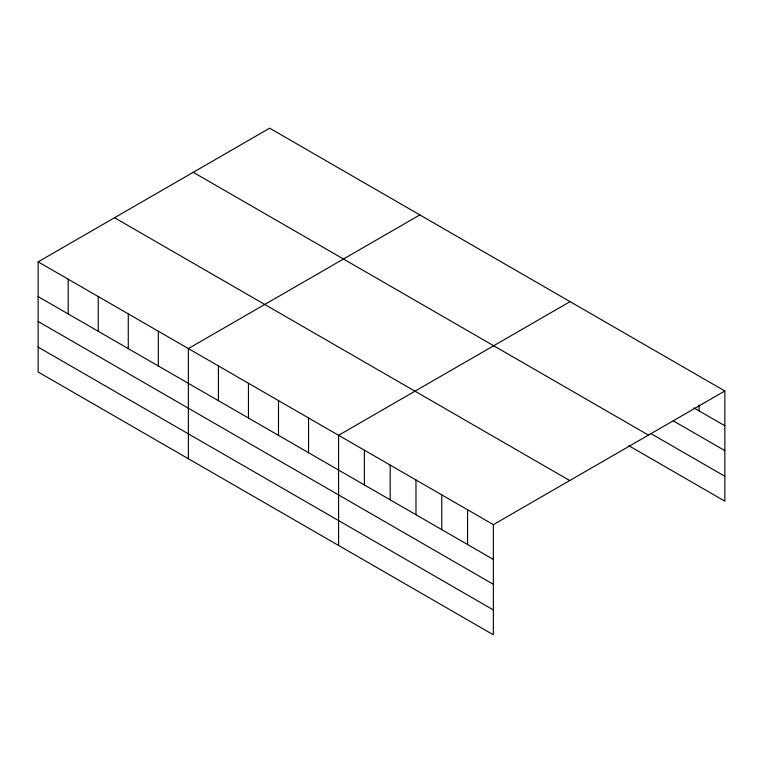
<?xml version="1.0" encoding="UTF-8"?>
<svg xmlns="http://www.w3.org/2000/svg" width="763" height="763" viewBox="0 0 763 763"><rect width="100%" height="100%" fill="white"/><g stroke="black" fill="none" stroke-linecap="round" stroke-linejoin="round"><path stroke-width="1.14" d="M493.356 584.296L493.356 524.648L38.15 261.843L38.15 372.001L493.356 634.806L493.356 584.296L38.15 321.481M628.893 445.754L724.85 501.157L724.85 390.999L269.644 128.194L38.15 261.843M419.86 214.918L188.366 348.567L188.366 458.725M570.075 301.643L338.581 435.301L338.581 545.459M493.356 524.648L724.85 390.999M693.891 407.89L724.85 425.754M673.262 420.852L724.85 450.637M650.562 433.384L724.85 476.274M193.249 172.295L648.455 435.101M114.545 217.732L569.751 480.547M38.15 296.597L493.356 559.413M38.15 347.117L493.356 609.933M699.051 405.077L699.051 410.866M467.557 509.76L467.557 544.515M441.767 494.863L441.767 529.627M415.969 479.975L415.969 514.729M390.179 465.077L390.179 499.841M364.38 450.189L364.38 484.944M308.538 417.952L308.538 452.707M278.495 400.604L278.495 435.358M248.452 383.264L248.452 418.019M218.409 365.916L218.409 400.67M158.322 331.228L158.322 365.982M128.279 313.879L128.279 348.634M98.236 296.53L98.236 331.285M68.193 279.191L68.193 313.946"/></g></svg>
